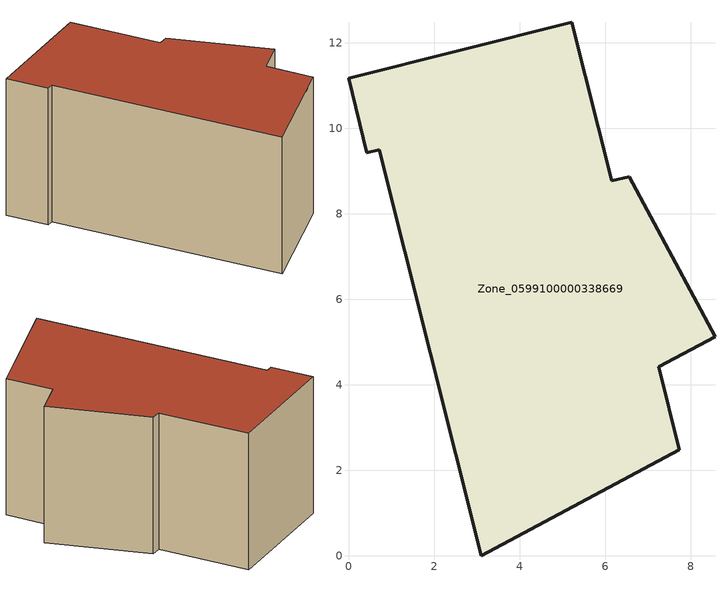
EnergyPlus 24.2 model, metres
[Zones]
Zone_0599100000338669
 floor ground (C_G): 0,11.17 5.22,12.48 6.16,8.77 6.57,8.87 8.57,5.12 7.26,4.42 7.73,2.48 3.11,0 0.72,9.5 0.43,9.43 z0
 wall outside (C_F): 3.11,0 7.73,2.48 7.26,4.42 8.57,5.12 6.57,8.87 6.16,8.77 5.22,12.48 0,11.17 0.43,9.43 0.72,9.5 3.11,0 z0:5.77
 roof outside (C_R): 0,11.17 0.43,9.43 0.72,9.5 3.11,0 7.73,2.48 7.26,4.42 8.57,5.12 6.57,8.87 6.16,8.77 5.22,12.48 z5.77
[BUILDING]
Pand.0599100000338669: North Axis=0; Terrain=City; Loads Convergence Tolerance Value=0.04; Temperature Convergence Tolerance Value=0.4; Solar Distribution=FullExterior; Maximum Number of Warmup Days=25; Minimum Number of Warmup Days=1
[Site:Location]
Rotterdam.The.Hague.AP_ZH_NLD Design_Conditions: Latitude=51.96; Longitude=4.45; Time Zone=1; Elevation=-4.5
[SITE:GROUNDTEMPERATURE:BUILDINGSURFACE]
18, 18, 18, 18, 18, 18, 18, 18, 18, 18, 18, 18
[MATERIAL] Thermal Absorptance=0.9; Solar Absorptance=0.7; Visible Absorptance=0.7
Name | Roughness | Thickness | Conductivity | Density | Specific Heat
G.TC.1992-2005 | MediumSmooth | 0.15 | 0.06 | 540 | 1210
F.TC.1992-2005 | Rough | 0.3 | 0.12 | 1920 | 840
R.TC.1992-2005 | MediumRough | 0.2 | 0.08 | 1500 | 1000
[CONSTRUCTION]
C_G: G.TC.1992-2005
C_F: F.TC.1992-2005
C_R: R.TC.1992-2005
[ZONE]
Zone_0599100000338669: Type=1; Multiplier=1; Ceiling Height=Autocalculate; Volume=Autocalculate; Floor Area=autocalculate; Part of Total Floor Area=Yes
[ZONEINFILTRATION:DESIGNFLOWRATE]
Infil_Zone_0599100000338669: Zone or ZoneList or Space or SpaceList=Zone_0599100000338669; Schedule=AlwaysOn; Design Flow Rate Calculation Method=Flow/Area; Flow Rate per Floor Area=0.0015; Constant Term Coefficient=1; Temperature Term Coefficient=0; Velocity Term Coefficient=0; Velocity Squared Term Coefficient=0
[HVACTEMPLATE:ZONE:IDEALLOADSAIRSYSTEM]
Zone_0599100000338669: Maximum Heating Supply Air Temperature=50; Minimum Cooling Supply Air Temperature=13; Maximum Heating Supply Air Humidity Ratio=0.0156; Minimum Cooling Supply Air Humidity Ratio=0.0077; Heating Limit=NoLimit; Cooling Limit=NoLimit; Dehumidification Control Type=ConstantSensibleHeatRatio; Cooling Sensible Heat Ratio=0.7; Dehumidification Setpoint=60; Humidification Control Type=None; Humidification Setpoint=30; Outdoor Air Method=None; Outdoor Air Flow Rate per Person=0.00944; Outdoor Air Flow Rate per Zone Floor Area=0; Outdoor Air Flow Rate per Zone=0; Demand Controlled Ventilation Type=None; Outdoor Air Economizer Type=NoEconomizer; Heat Recovery Type=None; Sensible Heat Recovery Effectiveness=0.7; Latent Heat Recovery Effectiveness=0.65
[ZONECONTROL:THERMOSTAT]
ThermostatControl_Zone_0599100000338669: Zone or ZoneList=Zone_0599100000338669; Control Type Schedule=DualSetpointControlType; Control 1=Thermostat_Zone_0599100000338669; Temperature Difference Between Cutout And Setpoint=0
[THERMOSTATSETPOINT:DUALSETPOINT]
Thermostat_Zone_0599100000338669: Heating Setpoint Temperature Schedule=HeatingSetpoint_Zone_0599100000338669; Cooling Setpoint Temperature Schedule=CoolingSetpoint_Zone_0599100000338669
[SCHEDULE:COMPACT]
HeatingSetpoint_Zone_0599100000338669: Through: 12/31, For: AllDays, Until: 24:00, 21
CoolingSetpoint_Zone_0599100000338669: Through: 12/31, For: AllDays, Until: 24:00, 24
DualSetpointControlType: Through: 12/31, For: AllDays, Until: 24:00, 4
AlwaysOn: Through: 12/31, For: AllDays, Until: 24:00, 1
